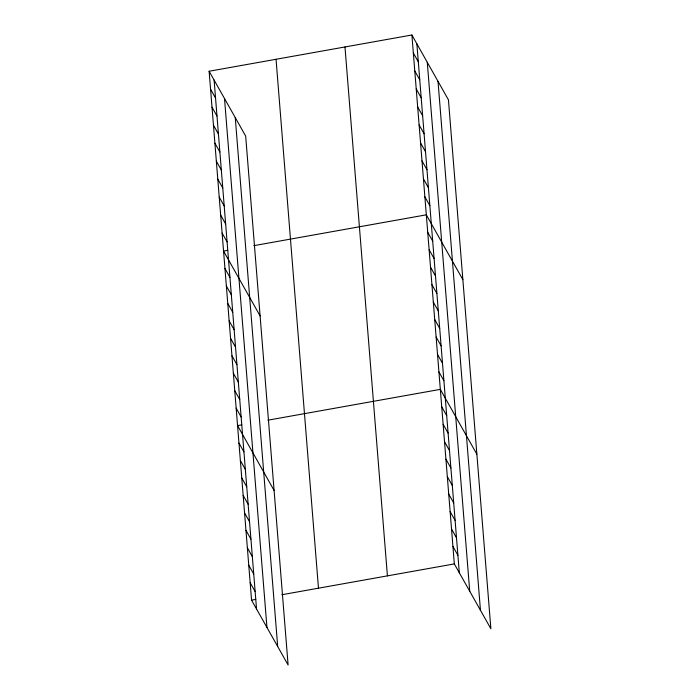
<?xml version="1.0" encoding="UTF-8"?>
<svg xmlns="http://www.w3.org/2000/svg" width="700" height="700" viewBox="0 0 700 700"><rect width="100%" height="100%" fill="white"/><g stroke="black" fill="none" stroke-linecap="round" stroke-linejoin="round"><path stroke-width="1.05" d="M209.125 71.243L245.674 136.089L288.102 665L251.562 600.154L209.125 71.243L411.898 35L448.438 99.846L490.875 628.758L454.326 563.911L411.898 35M227.736 250.32L223.554 251.072L260.102 315.919M253.873 245.648L426.317 214.83L462.866 279.676M241.745 424.865L237.562 425.609L274.102 490.464M267.881 420.192L440.326 389.366L476.866 454.221M251.562 600.154L255.745 599.401M281.881 594.729L454.326 563.911M413.332 52.981L418.311 61.81M414.776 70.962L419.746 79.791M416.22 88.953L421.19 97.772M417.664 106.934L422.634 115.754M419.108 124.915L424.078 133.735M420.551 142.896L425.521 151.716M421.995 160.877L426.965 169.706M423.439 178.867L428.409 187.688M424.882 196.849L429.852 205.669M427.726 232.286L432.696 241.106M429.126 249.734L434.096 258.562M430.526 267.19L435.496 276.01M431.926 284.646L436.896 293.466M433.326 302.102L438.296 310.922M434.726 319.55L439.696 328.379M436.126 337.006L441.096 345.826M437.526 354.463L442.496 363.283M438.926 371.919L443.896 380.739M441.726 406.822L446.696 415.642M443.126 424.279L448.096 433.099M444.526 441.735L449.496 450.555M445.926 459.183L450.896 468.011M447.326 476.639L452.296 485.459M448.726 494.095L453.696 502.915M450.126 511.543L455.096 520.371M210.569 89.224L215.548 98.044M451.526 528.999L456.505 537.827M212.013 107.205L216.982 116.034M452.926 546.455L457.905 555.275M213.456 125.186L218.426 134.015M214.9 143.176L219.87 151.996M216.344 161.157L221.314 169.977M217.787 179.139L222.758 187.959M219.231 197.12L224.201 205.94M220.675 215.101L225.645 223.93M222.11 233.091L227.089 241.911M224.954 268.52L229.932 277.349M226.354 285.976L231.332 294.805M227.763 303.433L232.733 312.252M229.162 320.889L234.132 329.709M230.562 338.336L235.532 347.165M231.963 355.793L236.932 364.621M233.362 373.249L238.332 382.069M234.763 390.705L239.733 399.525M236.162 408.152L241.132 416.981M238.963 443.065L243.932 451.885M240.362 460.521L245.332 469.341M241.763 477.969L246.733 486.798M243.162 495.425L248.132 504.245M244.562 512.881L249.532 521.701M245.963 530.337L250.932 539.157M247.362 547.785L252.332 556.614M248.763 565.241L253.733 574.061M250.162 582.697L255.132 591.517M438.016 81.358L480.454 610.269M427.28 62.309L469.718 591.22M416.868 43.82L459.305 572.731M344.977 46.961L387.415 575.872M276.045 59.281L318.474 588.192M235.252 117.6L277.69 646.511M224.516 98.551L266.954 627.462M214.104 80.062L256.541 608.974"/></g></svg>
